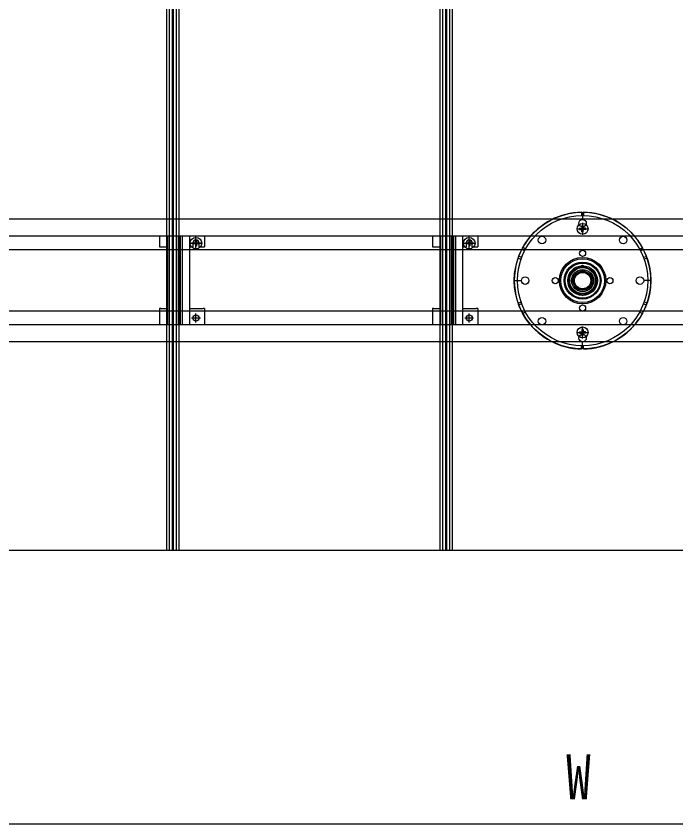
# Model space of a CAD drawing. Units: millimetres, scale not verified. Extents: x -4205 to 4205, y -2970 to 2970.
# Drawn here: x -1995 to -1512, y 275 to 866 of the extents above; entities that cross this region are included whole.
import ezdxf
from ezdxf.enums import TextEntityAlignment as Align

# ---------------------------------------------------------------- set-up
doc = ezdxf.new("R2010")
doc.units = ezdxf.units.MM
doc.header["$LTSCALE"] = 20
for name, color, linetype in [('0-4_YKK_12', 2, 'Continuous'), ('0-5_YKK_13', 4, 'Continuous'), ('0-6_YKK_D', 6, 'Continuous')]:
    doc.layers.add(name, color=color, linetype=linetype)
doc.styles.add('ＭＳ ゴシック', font='')
doc.styles.get('ＭＳ ゴシック').set_extended_font_data('MS Gothic')

msp = doc.modelspace()

# ---------------------------------------------------------------- linework, layer by layer
at = {"layer": '0-4_YKK_12'}
for p, q in [((-686.5, 717.4), (-2474.5, 717.4)), ((-686.5, 704.9), (-2474.5, 704.9)), ((-686.5, 694.9), (-2474.5, 694.9)), ((-686.5, 650.1), (-2474.5, 650.1)), ((-686.5, 640.1), (-2474.5, 640.1)), ((-686.5, 627.6), (-2474.5, 627.6)), ((-1878, 475), (-2078, 475)), ((-1678, 475), (-1878, 475)), ((-1478, 475), (-1678, 475))]:
    msp.add_line(p, q, dxfattribs=at)
for points in [[(-1885, 2270), (-1885, 480), (-1885, 475)], [(-1883, 2270), (-1883, 480), (-1883, 475)], [(-1880.8, 2270), (-1880.8, 480), (-1880.8, 475)], [(-1880.5, 2270), (-1880.5, 480), (-1880.5, 475)], [(-1880.2, 2270), (-1880.2, 480), (-1880.2, 475)], [(-1878, 2270), (-1878, 480), (-1878, 475)], [(-1878, 2270), (-1878, 480), (-1878, 475)], [(-1876, 2270), (-1876, 480), (-1876, 475)], [(-1685, 2270), (-1685, 480), (-1685, 475)], [(-1683, 2270), (-1683, 480), (-1683, 475)], [(-1680.8, 2270), (-1680.8, 480), (-1680.8, 475)], [(-1680.5, 2270), (-1680.5, 480), (-1680.5, 475)], [(-1680.2, 2270), (-1680.2, 480), (-1680.2, 475)], [(-1678, 2270), (-1678, 480), (-1678, 475)], [(-1678, 2270), (-1678, 480), (-1678, 475)], [(-1676, 2270), (-1676, 480), (-1676, 475)]]:
    msp.add_lwpolyline(points, dxfattribs=at)
at = {"layer": '0-5_YKK_13'}
for p, q in [((-1581.21, 722.5), (-1581.21, 720.2)), ((-1580.5, 722.5), (-1580.5, 717.5)), ((-1579.79, 722.5), (-1579.79, 720.2)), ((-1584.9, 710.4), (-1576.1, 710.4)), ((-1582.74, 710.9), (-1581.64, 710.92)), ((-1582.74, 709.9), (-1581.64, 709.88)), ((-1581.64, 710.92), (-1581.12, 711.02)), ((-1581.64, 709.88), (-1581.12, 709.78)), ((-1581.02, 711.54), (-1581.12, 711.02)), ((-1581.02, 709.26), (-1581.12, 709.78)), ((-1581, 712.64), (-1581.02, 711.54)), ((-1581, 708.16), (-1581.02, 709.26)), ((-1580.5, 714.8), (-1580.5, 706)), ((-1580, 712.64), (-1579.98, 711.54)), ((-1580, 708.16), (-1579.98, 709.26)), ((-1579.98, 711.54), (-1579.88, 711.02)), ((-1579.98, 709.26), (-1579.88, 709.78)), ((-1579.36, 710.92), (-1579.88, 711.02)), ((-1579.36, 709.88), (-1579.88, 709.78)), ((-1578.26, 710.9), (-1579.36, 710.92)), ((-1578.26, 709.9), (-1579.36, 709.88)), ((-1889.3, 704.9), (-1890.3, 704.9)), ((-1884.4, 704.9), (-1889.3, 704.9)), ((-1884.4, 704.9), (-1884.4, 640.1)), ((-1883.07, 704.9), (-1884.4, 704.9)), ((-1878.21, 704.9), (-1883.07, 704.9)), ((-1877.31, 704.9), (-1878.21, 704.9)), ((-1877.73, 640.1), (-1877.73, 704.9)), ((-1876.41, 704.9), (-1877.31, 704.9)), ((-1876.26, 704.9), (-1876.41, 704.9)), ((-1876.34, 640.1), (-1876.34, 704.9)), ((-1874.84, 704.9), (-1876.26, 704.9)), ((-1874.69, 704.9), (-1874.84, 704.9)), ((-1874.76, 640.1), (-1874.76, 704.9)), ((-1873.79, 704.9), (-1874.69, 704.9)), ((-1872.89, 704.9), (-1873.79, 704.9)), ((-1873.37, 640.1), (-1873.37, 704.9)), ((-1869.43, 704.9), (-1872.89, 704.9)), ((-1868.1, 704.9), (-1869.43, 704.9)), ((-1868.1, 640.1), (-1868.1, 704.9)), ((-1858.3, 704.9), (-1868.1, 704.9)), ((-1863.5, 695.35), (-1863.5, 704.45)), ((-1857.3, 704.9), (-1858.3, 704.9)), ((-1857.3, 704.9), (-1857.3, 697.1)), ((-1689.3, 704.9), (-1690.3, 704.9)), ((-1684.4, 704.9), (-1689.3, 704.9)), ((-1684.4, 704.9), (-1684.4, 640.1)), ((-1683.07, 704.9), (-1684.4, 704.9)), ((-1678.21, 704.9), (-1683.07, 704.9)), ((-1677.31, 704.9), (-1678.21, 704.9)), ((-1677.73, 640.1), (-1677.73, 704.9)), ((-1676.41, 704.9), (-1677.31, 704.9)), ((-1676.26, 704.9), (-1676.41, 704.9)), ((-1676.34, 640.1), (-1676.34, 704.9)), ((-1674.84, 704.9), (-1676.26, 704.9)), ((-1674.69, 704.9), (-1674.84, 704.9)), ((-1674.76, 640.1), (-1674.76, 704.9)), ((-1673.79, 704.9), (-1674.69, 704.9)), ((-1672.89, 704.9), (-1673.79, 704.9)), ((-1673.37, 640.1), (-1673.37, 704.9)), ((-1669.43, 704.9), (-1672.89, 704.9)), ((-1668.1, 704.9), (-1669.43, 704.9)), ((-1668.1, 640.1), (-1668.1, 704.9)), ((-1658.3, 704.9), (-1668.1, 704.9)), ((-1663.5, 695.35), (-1663.5, 704.45)), ((-1657.3, 704.9), (-1658.3, 704.9)), ((-1657.3, 704.9), (-1657.3, 697.1)), ((-1868.05, 699.9), (-1858.95, 699.9)), ((-1860.25, 699.9), (-1866.75, 699.9)), ((-1865.75, 699.9), (-1865.75, 697.1)), ((-1865.58, 700.25), (-1865.58, 699.55)), ((-1865.58, 700.25), (-1864.35, 700.25)), ((-1865.58, 699.55), (-1864.35, 699.55)), ((-1863.85, 701.98), (-1863.15, 701.98)), ((-1863.85, 701.98), (-1863.85, 700.75)), ((-1863.85, 699.05), (-1863.85, 697.83)), ((-1863.85, 697.83), (-1863.15, 697.83)), ((-1863.5, 696.65), (-1863.5, 703.15)), ((-1863.15, 701.98), (-1863.15, 700.75)), ((-1863.15, 699.05), (-1863.15, 697.83)), ((-1862.65, 700.25), (-1861.43, 700.25)), ((-1862.65, 699.55), (-1861.43, 699.55)), ((-1861.43, 700.25), (-1861.43, 699.55)), ((-1861.25, 697.1), (-1861.25, 699.9)), ((-1668.05, 699.9), (-1658.95, 699.9)), ((-1660.25, 699.9), (-1666.75, 699.9)), ((-1665.75, 699.9), (-1665.75, 697.1)), ((-1665.58, 700.25), (-1665.58, 699.55)), ((-1665.58, 700.25), (-1664.35, 700.25)), ((-1665.58, 699.55), (-1664.35, 699.55)), ((-1663.85, 701.98), (-1663.15, 701.98)), ((-1663.85, 701.98), (-1663.85, 700.75)), ((-1663.85, 699.05), (-1663.85, 697.83)), ((-1663.85, 697.83), (-1663.15, 697.83)), ((-1663.5, 696.65), (-1663.5, 703.15)), ((-1663.15, 701.98), (-1663.15, 700.75)), ((-1663.15, 699.05), (-1663.15, 697.83)), ((-1662.65, 700.25), (-1661.43, 700.25)), ((-1662.65, 699.55), (-1661.43, 699.55)), ((-1661.43, 700.25), (-1661.43, 699.55)), ((-1661.25, 697.1), (-1661.25, 699.9)), ((-1889.3, 697.1), (-1884.4, 697.1)), ((-1868.1, 697.1), (-1865.75, 697.1)), ((-1861.25, 697.1), (-1858.3, 697.1)), ((-1858.3, 697.1), (-1857.3, 697.1)), ((-1689.3, 697.1), (-1684.4, 697.1)), ((-1668.1, 697.1), (-1665.75, 697.1)), ((-1661.25, 697.1), (-1658.3, 697.1)), ((-1658.3, 697.1), (-1657.3, 697.1)), ((-1622.95, 694.26), (-1624.98, 695.34)), ((-1622.28, 695.52), (-1624.31, 696.6)), ((-1538.72, 695.52), (-1536.69, 696.6)), ((-1538.05, 694.26), (-1536.02, 695.34)), ((-1627.72, 688.93), (-1625.56, 688.14)), ((-1625.07, 689.48), (-1627.24, 690.27)), ((-1535.93, 689.48), (-1533.76, 690.27)), ((-1533.28, 688.93), (-1535.44, 688.14)), ((-1630.52, 672.5), (-1625.52, 672.5)), ((-1530.52, 672.5), (-1535.52, 672.5)), ((-1627.72, 656.07), (-1625.56, 656.86)), ((-1533.28, 656.07), (-1535.44, 656.86)), ((-1890.3, 652.1), (-1890.3, 640.1)), ((-1889.3, 652.1), (-1890.3, 652.1)), ((-1889.3, 652.1), (-1884.4, 652.1)), ((-1868.1, 652.1), (-1858.3, 652.1)), ((-1857.3, 652.1), (-1858.3, 652.1)), ((-1690.3, 652.1), (-1690.3, 640.1)), ((-1689.3, 652.1), (-1690.3, 652.1)), ((-1689.3, 652.1), (-1684.4, 652.1)), ((-1668.1, 652.1), (-1658.3, 652.1)), ((-1657.3, 652.1), (-1658.3, 652.1)), ((-1625.07, 655.52), (-1627.24, 654.73)), ((-1622.95, 650.74), (-1624.98, 649.66)), ((-1538.05, 650.74), (-1536.02, 649.66)), ((-1535.93, 655.52), (-1533.76, 654.73)), ((-1860.25, 645.1), (-1866.75, 645.1)), ((-1863.5, 641.85), (-1863.5, 648.35)), ((-1660.25, 645.1), (-1666.75, 645.1)), ((-1663.5, 641.85), (-1663.5, 648.35)), ((-1622.28, 649.48), (-1624.31, 648.4)), ((-1538.72, 649.48), (-1536.69, 648.4)), ((-1889.3, 640.1), (-1890.3, 640.1)), ((-1884.4, 640.1), (-1889.3, 640.1)), ((-1883.07, 640.1), (-1884.4, 640.1)), ((-1878.21, 640.1), (-1883.07, 640.1)), ((-1877.31, 640.1), (-1878.21, 640.1)), ((-1876.41, 640.1), (-1877.31, 640.1)), ((-1876.26, 640.1), (-1876.41, 640.1)), ((-1874.84, 640.1), (-1876.26, 640.1)), ((-1874.69, 640.1), (-1874.84, 640.1)), ((-1873.79, 640.1), (-1874.69, 640.1)), ((-1872.89, 640.1), (-1873.79, 640.1)), ((-1869.43, 640.1), (-1872.89, 640.1)), ((-1868.1, 640.1), (-1869.43, 640.1)), ((-1858.3, 640.1), (-1868.1, 640.1)), ((-1689.3, 640.1), (-1690.3, 640.1)), ((-1684.4, 640.1), (-1689.3, 640.1)), ((-1683.07, 640.1), (-1684.4, 640.1)), ((-1678.21, 640.1), (-1683.07, 640.1)), ((-1677.31, 640.1), (-1678.21, 640.1)), ((-1676.41, 640.1), (-1677.31, 640.1)), ((-1676.26, 640.1), (-1676.41, 640.1)), ((-1674.84, 640.1), (-1676.26, 640.1)), ((-1674.69, 640.1), (-1674.84, 640.1)), ((-1673.79, 640.1), (-1674.69, 640.1)), ((-1672.89, 640.1), (-1673.79, 640.1)), ((-1669.43, 640.1), (-1672.89, 640.1)), ((-1668.1, 640.1), (-1669.43, 640.1)), ((-1658.3, 640.1), (-1668.1, 640.1)), ((-1580.5, 630.2), (-1580.5, 639)), ((-1584.9, 634.6), (-1576.1, 634.6)), ((-1582.74, 635.1), (-1581.64, 635.12)), ((-1582.74, 634.1), (-1581.64, 634.08)), ((-1581.64, 635.12), (-1581.12, 635.22)), ((-1581.64, 634.08), (-1581.12, 633.98)), ((-1581.02, 635.74), (-1581.12, 635.22)), ((-1581.02, 633.46), (-1581.12, 633.98)), ((-1581, 636.84), (-1581.02, 635.74)), ((-1581, 632.36), (-1581.02, 633.46)), ((-1580, 636.84), (-1579.98, 635.74)), ((-1580, 632.36), (-1579.98, 633.46)), ((-1579.98, 635.74), (-1579.88, 635.22)), ((-1579.98, 633.46), (-1579.88, 633.98)), ((-1579.36, 635.12), (-1579.88, 635.22)), ((-1579.36, 634.08), (-1579.88, 633.98)), ((-1578.26, 635.1), (-1579.36, 635.12)), ((-1578.26, 634.1), (-1579.36, 634.08)), ((-1580.5, 622.5), (-1580.5, 627.5)), ((-1581.21, 622.5), (-1581.21, 624.8)), ((-1579.79, 622.5), (-1579.79, 624.8))]:
    msp.add_line(p, q, dxfattribs=at)
for points in [[(-1890.3, 704.9), (-1890.3, 697.1), (-1889.3, 697.1)], [(-1690.3, 704.9), (-1690.3, 697.1), (-1689.3, 697.1)], [(-1857.3, 652.1), (-1857.3, 640.1), (-1858.3, 640.1)], [(-1657.3, 652.1), (-1657.3, 640.1), (-1658.3, 640.1)]]:
    msp.add_lwpolyline(points, dxfattribs=at)
msp.add_lwpolyline([(-1580.5, 661.53), (-1571, 667.02), (-1571, 677.98), (-1580.5, 683.47), (-1590, 677.98), (-1590, 667.02)], close=True, dxfattribs=at)
for centre, radius in [((-1580.5, 672.5), 50), ((-1580.5, 672.5), 47.7), ((-1580.52, 714.5), 2.75), ((-1580.5, 710.4), 4), ((-1863.5, 699.9), 4.25), ((-1663.5, 699.9), 4.25), ((-1610.22, 702.2), 2.75), ((-1550.82, 702.2), 2.75), ((-1580.52, 692.5), 2.25), ((-1580.5, 672.5), 17), ((-1580.5, 672.5), 16), ((-1580.5, 672.5), 13.5), ((-1580.5, 672.5), 12.8), ((-1580.5, 672.5), 10.88), ((-1580.5, 672.5), 10), ((-1580.5, 672.5), 9.5), ((-1580.5, 672.5), 8.05), ((-1580.5, 672.5), 7.95), ((-1622.52, 672.5), 2.75), ((-1600.52, 672.5), 2.25), ((-1580.5, 672.5), 7), ((-1580.5, 672.5), 6.5), ((-1580.5, 672.5), 6), ((-1580.5, 672.5), 6), ((-1560.52, 672.5), 2.25), ((-1538.52, 672.5), 2.75), ((-1580.52, 652.5), 2.25), ((-1863.5, 645.1), 2.25), ((-1663.5, 645.1), 2.25), ((-1610.22, 642.8), 2.75), ((-1550.82, 642.8), 2.75), ((-1580.5, 634.6), 4), ((-1580.52, 630.5), 2.75)]:
    msp.add_circle(centre, radius, dxfattribs=at)
for centre, radius, start, end in [((-1580.5, 672.5), 50, 90.83285, 144.20748), ((-1580.52, 723.2), 1, 224.85209, 315.18823), ((-1580.5, 672.5), 50, 35.79252, 89.20748), ((-1580.5, 710.4), 2.3, 167.44414, 192.55586), ((-1580.5, 710.4), 2.3, 77.44414, 102.55586), ((-1580.5, 710.4), 2.3, 347.44414, 12.55586), ((-1580.5, 710.4), 2.3, 257.44414, 282.55586), ((-1863.5, 699.9), 2.25, 0, 180), ((-1864.35, 700.75), 0.5, 270, 0), ((-1864.35, 699.05), 0.5, 0, 90), ((-1862.65, 700.75), 0.5, 180, 270), ((-1862.65, 699.05), 0.5, 90, 180), ((-1663.5, 699.9), 2.25, 0, 180), ((-1664.35, 700.75), 0.5, 270, 0), ((-1664.35, 699.05), 0.5, 0, 90), ((-1662.65, 700.75), 0.5, 180, 270), ((-1662.65, 699.05), 0.5, 90, 180), ((-1580.5, 672.5), 50, 145.83285, 214.20748), ((-1622.04, 701.57), 1, 279.85209, 10.18823), ((-1538.96, 701.57), 1, 169.81177, 260.14791), ((-1580.5, 672.5), 50, 325.79252, 34.16715), ((-1622.02, 643.41), 1, 349.85209, 80.18823), ((-1538.98, 643.41), 1, 99.81177, 190.14791), ((-1580.5, 672.5), 50, 215.83285, 269.16715), ((-1580.5, 672.5), 50, 270.79252, 324.16715), ((-1580.5, 634.6), 2.3, 167.44414, 192.55586), ((-1580.5, 634.6), 2.3, 77.44414, 102.55586), ((-1580.5, 634.6), 2.3, 347.44414, 12.55586), ((-1580.5, 634.6), 2.3, 257.44414, 282.55586), ((-1580.52, 621.8), 1, 44.81177, 135.14791)]:
    msp.add_arc(centre, radius, start, end, dxfattribs=at)
at = {"layer": '0-6_YKK_D'}
msp.add_line((-2422, 275), (-739, 275), dxfattribs=at)

# ---------------------------------------------------------------- texts
at = {"layer": '0-6_YKK_D', "style": 'ＭＳ ゴシック', "width": 0.8}
msp.add_text('W', height=32.99, dxfattribs=at).set_placement((-1592.5, 283), align=Align.BOTTOM_LEFT)

doc.saveas('drawing.dxf')
